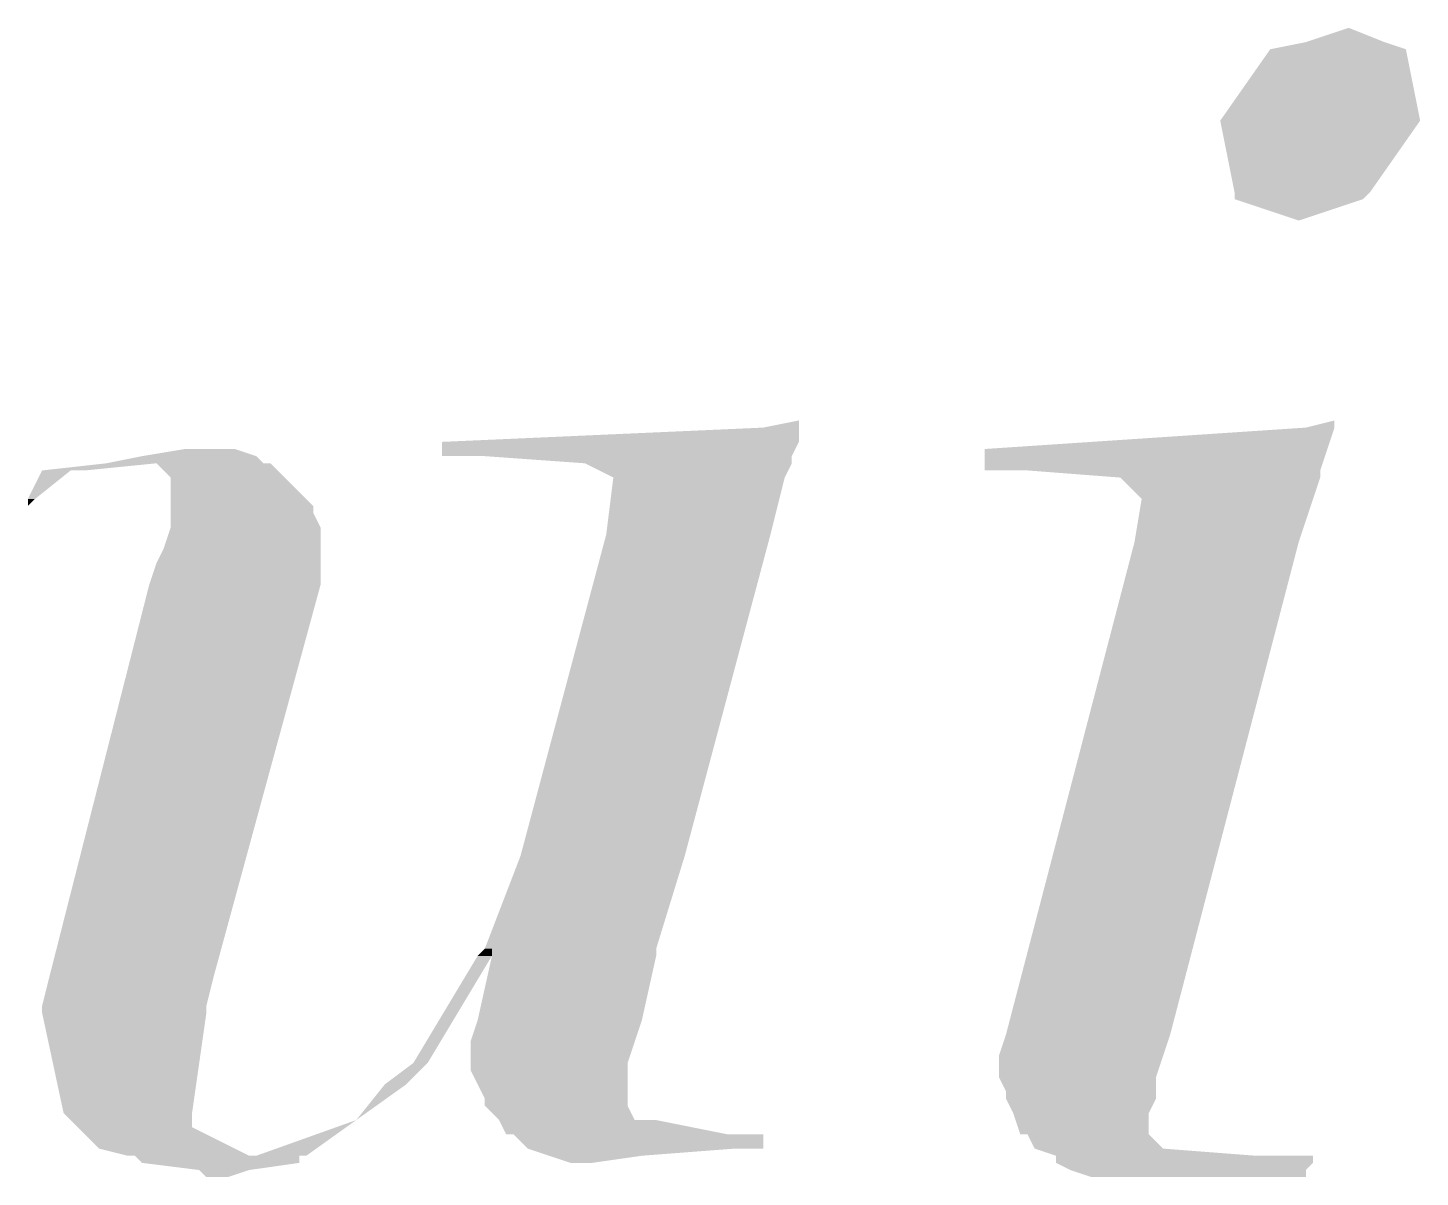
# Model space of a CAD drawing. Header units: millimetres. Extents: x 0 to 216, y 0 to 279.
# Drawn here: x 110.765 to 114.893, y 20.87 to 24.278 of the extents above; entities that cross this region are included whole.
import ezdxf

# ---------------------------------------------------------------- set-up
doc = ezdxf.new("R2010")
doc.units = ezdxf.units.MM
doc.layers.add('C5A-5A-5A', color=7, linetype='Continuous', true_color=0x5a5a5a)

msp = doc.modelspace()

# ---------------------------------------------------------------- hatches: boundary and pattern name
at = {"layer": 'C5A-5A-5A'}
h = msp.add_hatch(color=256, dxfattribs=at)
h.dxf.hatch_style = 2
h.paths.add_polyline_path([(114.681, 24.278167), (114.786833, 24.235833), (114.554, 24.235833)])
h = msp.add_hatch(color=256, dxfattribs=at)
h.dxf.hatch_style = 2
h.paths.add_polyline_path([(114.554, 24.235833), (114.850333, 24.214667), (114.448167, 24.214667)])
h = msp.add_hatch(color=256, dxfattribs=at)
h.dxf.hatch_style = 2
h.paths.add_polyline_path([(114.554, 24.235833), (114.786833, 24.235833), (114.850333, 24.214667)])
h = msp.add_hatch(color=256, dxfattribs=at)
h.dxf.hatch_style = 2
h.paths.add_polyline_path([(114.448167, 24.214667), (114.892667, 24.003), (114.3, 24.003)])
h = msp.add_hatch(color=256, dxfattribs=at)
h.dxf.hatch_style = 2
h.paths.add_polyline_path([(114.448167, 24.214667), (114.850333, 24.214667), (114.892667, 24.003)])
h = msp.add_hatch(color=256, dxfattribs=at)
h.dxf.hatch_style = 2
h.paths.add_polyline_path([(114.3, 24.003), (114.7445, 23.791333), (114.342333, 23.791333)])
h = msp.add_hatch(color=256, dxfattribs=at)
h.dxf.hatch_style = 2
h.paths.add_polyline_path([(114.3, 24.003), (114.892667, 24.003), (114.7445, 23.791333)])
h = msp.add_hatch(color=256, dxfattribs=at)
h.dxf.hatch_style = 2
h.paths.add_polyline_path([(114.342333, 23.791333), (114.723333, 23.770167), (114.342333, 23.770167)])
h = msp.add_hatch(color=256, dxfattribs=at)
h.dxf.hatch_style = 2
h.paths.add_polyline_path([(114.342333, 23.791333), (114.7445, 23.791333), (114.723333, 23.770167)])
h = msp.add_hatch(color=256, dxfattribs=at)
h.dxf.hatch_style = 2
h.paths.add_polyline_path([(114.342333, 23.770167), (114.723333, 23.770167), (114.532833, 23.706667)])
h = msp.add_hatch(color=256, dxfattribs=at)
h.dxf.hatch_style = 2
h.paths.add_polyline_path([(113.051167, 23.114), (113.051167, 23.092833), (112.945333, 23.092833)])
h = msp.add_hatch(color=256, dxfattribs=at)
h.dxf.hatch_style = 2
h.paths.add_polyline_path([(114.638667, 23.114), (114.638667, 23.092833), (114.554, 23.092833)])
h = msp.add_hatch(color=256, dxfattribs=at)
h.dxf.hatch_style = 2
h.paths.add_polyline_path([(112.945333, 23.092833), (113.051167, 23.0505), (111.992833, 23.0505)])
h = msp.add_hatch(color=256, dxfattribs=at)
h.dxf.hatch_style = 2
h.paths.add_polyline_path([(112.945333, 23.092833), (113.051167, 23.092833), (113.051167, 23.0505)])
h = msp.add_hatch(color=256, dxfattribs=at)
h.dxf.hatch_style = 2
h.paths.add_polyline_path([(114.554, 23.092833), (114.6175, 23.029333), (113.6015, 23.029333)])
h = msp.add_hatch(color=256, dxfattribs=at)
h.dxf.hatch_style = 2
h.paths.add_polyline_path([(114.554, 23.092833), (114.638667, 23.092833), (114.6175, 23.029333)])
h = msp.add_hatch(color=256, dxfattribs=at)
h.dxf.hatch_style = 2
h.paths.add_polyline_path([(111.992833, 23.0505), (113.03, 23.008167), (111.992833, 23.008167)])
h = msp.add_hatch(color=256, dxfattribs=at)
h.dxf.hatch_style = 2
h.paths.add_polyline_path([(111.992833, 23.0505), (113.051167, 23.0505), (113.03, 23.008167)])
h = msp.add_hatch(color=256, dxfattribs=at)
h.dxf.hatch_style = 2
h.paths.add_polyline_path([(111.103833, 23.008167), (111.463667, 22.987), (110.998, 22.987)])
h = msp.add_hatch(color=256, dxfattribs=at)
h.dxf.hatch_style = 2
h.paths.add_polyline_path([(111.230833, 23.029333), (111.4425, 23.008167), (111.103833, 23.008167)])
h = msp.add_hatch(color=256, dxfattribs=at)
h.dxf.hatch_style = 2
h.paths.add_polyline_path([(111.103833, 23.008167), (111.4425, 23.008167), (111.463667, 22.987)])
h = msp.add_hatch(color=256, dxfattribs=at)
h.dxf.hatch_style = 2
h.paths.add_polyline_path([(111.252, 23.029333), (111.379, 23.029333), (111.230833, 23.029333)])
h = msp.add_hatch(color=256, dxfattribs=at)
h.dxf.hatch_style = 2
h.paths.add_polyline_path([(111.230833, 23.029333), (111.379, 23.029333), (111.4425, 23.008167)])
h = msp.add_hatch(color=256, dxfattribs=at)
h.dxf.hatch_style = 2
h.paths.add_polyline_path([(111.3155, 23.029333), (111.336667, 23.029333), (111.252, 23.029333)])
h = msp.add_hatch(color=256, dxfattribs=at)
h.dxf.hatch_style = 2
h.paths.add_polyline_path([(111.252, 23.029333), (111.379, 23.029333)])
h = msp.add_hatch(color=256, dxfattribs=at)
h.dxf.hatch_style = 2
h.paths.add_polyline_path([(112.119833, 23.008167), (113.03, 22.987), (112.416167, 22.987)])
h = msp.add_hatch(color=256, dxfattribs=at)
h.dxf.hatch_style = 2
h.paths.add_polyline_path([(112.119833, 23.008167), (113.03, 23.008167), (113.03, 22.987)])
h = msp.add_hatch(color=256, dxfattribs=at)
h.dxf.hatch_style = 2
h.paths.add_polyline_path([(113.6015, 23.029333), (114.596333, 22.965833), (113.6015, 22.965833)])
h = msp.add_hatch(color=256, dxfattribs=at)
h.dxf.hatch_style = 2
h.paths.add_polyline_path([(113.6015, 23.029333), (114.6175, 23.029333), (114.596333, 22.965833)])
h = msp.add_hatch(color=256, dxfattribs=at)
h.dxf.hatch_style = 2
h.paths.add_polyline_path([(110.8075, 22.965833), (110.786333, 22.881167), (110.765167, 22.881167)])
h = msp.add_hatch(color=256, dxfattribs=at)
h.dxf.hatch_style = 2
h.paths.add_polyline_path([(110.8075, 22.965833), (110.892167, 22.965833), (110.786333, 22.881167)])
h = msp.add_hatch(color=256, dxfattribs=at)
h.dxf.hatch_style = 2
h.paths.add_polyline_path([(110.998, 22.987), (110.9345, 22.965833), (110.8075, 22.965833)])
h = msp.add_hatch(color=256, dxfattribs=at)
h.dxf.hatch_style = 2
h.paths.add_polyline_path([(110.8075, 22.965833), (110.892167, 22.965833)])
h = msp.add_hatch(color=256, dxfattribs=at)
h.dxf.hatch_style = 2
h.paths.add_polyline_path([(110.8075, 22.965833), (110.9345, 22.965833), (110.892167, 22.965833)])
h = msp.add_hatch(color=256, dxfattribs=at)
h.dxf.hatch_style = 2
h.paths.add_polyline_path([(110.998, 22.987), (111.146167, 22.987), (110.9345, 22.965833)])
h = msp.add_hatch(color=256, dxfattribs=at)
h.dxf.hatch_style = 2
h.paths.add_polyline_path([(111.146167, 22.987), (111.484833, 22.987)])
h = msp.add_hatch(color=256, dxfattribs=at)
h.dxf.hatch_style = 2
h.paths.add_polyline_path([(111.146167, 22.987), (111.484833, 22.987)])
h = msp.add_hatch(color=256, dxfattribs=at)
h.dxf.hatch_style = 2
h.paths.add_polyline_path([(111.146167, 22.987), (111.527167, 22.944667), (111.1885, 22.944667)])
h = msp.add_hatch(color=256, dxfattribs=at)
h.dxf.hatch_style = 2
h.paths.add_polyline_path([(111.146167, 22.987), (111.484833, 22.987), (111.527167, 22.944667)])
h = msp.add_hatch(color=256, dxfattribs=at)
h.dxf.hatch_style = 2
h.paths.add_polyline_path([(112.416167, 22.987), (113.008833, 22.944667), (112.500833, 22.944667)])
h = msp.add_hatch(color=256, dxfattribs=at)
h.dxf.hatch_style = 2
h.paths.add_polyline_path([(112.416167, 22.987), (113.03, 22.987), (113.008833, 22.944667)])
h = msp.add_hatch(color=256, dxfattribs=at)
h.dxf.hatch_style = 2
h.paths.add_polyline_path([(113.7285, 22.965833), (114.596333, 22.944667), (114.003667, 22.944667)])
h = msp.add_hatch(color=256, dxfattribs=at)
h.dxf.hatch_style = 2
h.paths.add_polyline_path([(113.7285, 22.965833), (114.596333, 22.965833), (114.596333, 22.944667)])
h = msp.add_hatch(color=256, dxfattribs=at)
h.dxf.hatch_style = 2
h.paths.add_polyline_path([(111.1885, 22.944667), (111.527167, 22.944667)])
h = msp.add_hatch(color=256, dxfattribs=at)
h.dxf.hatch_style = 2
h.paths.add_polyline_path([(111.1885, 22.944667), (111.527167, 22.944667)])
h = msp.add_hatch(color=256, dxfattribs=at)
h.dxf.hatch_style = 2
h.paths.add_polyline_path([(111.1885, 22.944667), (111.5695, 22.902333), (111.1885, 22.902333)])
h = msp.add_hatch(color=256, dxfattribs=at)
h.dxf.hatch_style = 2
h.paths.add_polyline_path([(111.1885, 22.944667), (111.527167, 22.944667), (111.5695, 22.902333)])
h = msp.add_hatch(color=256, dxfattribs=at)
h.dxf.hatch_style = 2
h.paths.add_polyline_path([(112.500833, 22.944667), (112.9665, 22.775333), (112.479667, 22.775333)])
h = msp.add_hatch(color=256, dxfattribs=at)
h.dxf.hatch_style = 2
h.paths.add_polyline_path([(112.500833, 22.944667), (113.008833, 22.944667), (112.9665, 22.775333)])
h = msp.add_hatch(color=256, dxfattribs=at)
h.dxf.hatch_style = 2
h.paths.add_polyline_path([(114.003667, 22.944667), (114.575167, 22.881167), (114.067167, 22.881167)])
h = msp.add_hatch(color=256, dxfattribs=at)
h.dxf.hatch_style = 2
h.paths.add_polyline_path([(114.003667, 22.944667), (114.596333, 22.944667), (114.575167, 22.881167)])
h = msp.add_hatch(color=256, dxfattribs=at)
h.dxf.hatch_style = 2
h.paths.add_polyline_path([(110.765167, 22.881167), (110.786333, 22.881167), (110.765167, 22.86)])
h = msp.add_hatch(color=256, dxfattribs=at)
h.dxf.hatch_style = 2
h.paths.add_polyline_path([(111.1885, 22.902333), (111.611833, 22.86), (111.1885, 22.86)])
h = msp.add_hatch(color=256, dxfattribs=at)
h.dxf.hatch_style = 2
h.paths.add_polyline_path([(111.1885, 22.902333), (111.5695, 22.902333), (111.611833, 22.86)])
h = msp.add_hatch(color=256, dxfattribs=at)
h.dxf.hatch_style = 2
h.paths.add_polyline_path([(114.067167, 22.881167), (114.532833, 22.754167), (114.046, 22.754167)])
h = msp.add_hatch(color=256, dxfattribs=at)
h.dxf.hatch_style = 2
h.paths.add_polyline_path([(114.067167, 22.881167), (114.575167, 22.881167), (114.532833, 22.754167)])
h = msp.add_hatch(color=256, dxfattribs=at)
h.dxf.hatch_style = 2
h.paths.add_polyline_path([(111.1885, 22.86), (111.611833, 22.838833), (111.1885, 22.838833)])
h = msp.add_hatch(color=256, dxfattribs=at)
h.dxf.hatch_style = 2
h.paths.add_polyline_path([(111.1885, 22.86), (111.611833, 22.86), (111.611833, 22.838833)])
h = msp.add_hatch(color=256, dxfattribs=at)
h.dxf.hatch_style = 2
h.paths.add_polyline_path([(111.1885, 22.838833), (111.633, 22.7965), (111.1885, 22.7965)])
h = msp.add_hatch(color=256, dxfattribs=at)
h.dxf.hatch_style = 2
h.paths.add_polyline_path([(111.1885, 22.838833), (111.611833, 22.838833), (111.633, 22.7965)])
h = msp.add_hatch(color=256, dxfattribs=at)
h.dxf.hatch_style = 2
h.paths.add_polyline_path([(111.1885, 22.7965), (111.633, 22.733), (111.167333, 22.733)])
h = msp.add_hatch(color=256, dxfattribs=at)
h.dxf.hatch_style = 2
h.paths.add_polyline_path([(111.1885, 22.7965), (111.633, 22.7965), (111.633, 22.733)])
h = msp.add_hatch(color=256, dxfattribs=at)
h.dxf.hatch_style = 2
h.paths.add_polyline_path([(112.479667, 22.775333), (112.7125, 21.822833), (112.225667, 21.822833)])
h = msp.add_hatch(color=256, dxfattribs=at)
h.dxf.hatch_style = 2
h.paths.add_polyline_path([(112.479667, 22.775333), (112.9665, 22.775333), (112.7125, 21.822833)])
h = msp.add_hatch(color=256, dxfattribs=at)
h.dxf.hatch_style = 2
h.paths.add_polyline_path([(114.046, 22.754167), (114.151833, 21.293667), (113.665, 21.293667)])
h = msp.add_hatch(color=256, dxfattribs=at)
h.dxf.hatch_style = 2
h.paths.add_polyline_path([(114.046, 22.754167), (114.532833, 22.754167), (114.151833, 21.293667)])
h = msp.add_hatch(color=256, dxfattribs=at)
h.dxf.hatch_style = 2
h.paths.add_polyline_path([(111.167333, 22.733), (111.633, 22.690667), (111.146167, 22.690667)])
h = msp.add_hatch(color=256, dxfattribs=at)
h.dxf.hatch_style = 2
h.paths.add_polyline_path([(111.167333, 22.733), (111.633, 22.733), (111.633, 22.690667)])
h = msp.add_hatch(color=256, dxfattribs=at)
h.dxf.hatch_style = 2
h.paths.add_polyline_path([(111.146167, 22.690667), (111.633, 22.627167), (111.125, 22.627167)])
h = msp.add_hatch(color=256, dxfattribs=at)
h.dxf.hatch_style = 2
h.paths.add_polyline_path([(111.146167, 22.690667), (111.633, 22.690667), (111.633, 22.627167)])
h = msp.add_hatch(color=256, dxfattribs=at)
h.dxf.hatch_style = 2
h.paths.add_polyline_path([(111.125, 22.627167), (111.3155, 21.463), (110.828667, 21.463)])
h = msp.add_hatch(color=256, dxfattribs=at)
h.dxf.hatch_style = 2
h.paths.add_polyline_path([(111.125, 22.627167), (111.633, 22.627167), (111.3155, 21.463)])
h = msp.add_hatch(color=256, dxfattribs=at)
h.dxf.hatch_style = 2
h.paths.add_polyline_path([(112.225667, 21.822833), (112.627833, 21.547667), (112.119833, 21.547667)])
h = msp.add_hatch(color=256, dxfattribs=at)
h.dxf.hatch_style = 2
h.paths.add_polyline_path([(112.225667, 21.822833), (112.7125, 21.822833), (112.627833, 21.547667)])
h = msp.add_hatch(color=256, dxfattribs=at)
h.dxf.hatch_style = 2
h.paths.add_polyline_path([(112.119833, 21.547667), (112.141, 21.5265), (112.098667, 21.5265)])
h = msp.add_hatch(color=256, dxfattribs=at)
h.dxf.hatch_style = 2
h.paths.add_polyline_path([(112.119833, 21.547667), (112.141, 21.547667), (112.141, 21.5265)])
h = msp.add_hatch(color=256, dxfattribs=at)
h.dxf.hatch_style = 2
h.paths.add_polyline_path([(112.141, 21.547667), (112.627833, 21.5265), (112.141, 21.5265)])
h = msp.add_hatch(color=256, dxfattribs=at)
h.dxf.hatch_style = 2
h.paths.add_polyline_path([(112.141, 21.547667), (112.627833, 21.547667), (112.627833, 21.5265)])
h = msp.add_hatch(color=256, dxfattribs=at)
h.dxf.hatch_style = 2
h.paths.add_polyline_path([(112.098667, 21.5265), (111.9505, 21.209), (111.908167, 21.209)])
h = msp.add_hatch(color=256, dxfattribs=at)
h.dxf.hatch_style = 2
h.paths.add_polyline_path([(112.098667, 21.5265), (112.141, 21.5265), (111.9505, 21.209)])
h = msp.add_hatch(color=256, dxfattribs=at)
h.dxf.hatch_style = 2
h.paths.add_polyline_path([(112.141, 21.5265), (112.5855, 21.336), (112.098667, 21.336)])
h = msp.add_hatch(color=256, dxfattribs=at)
h.dxf.hatch_style = 2
h.paths.add_polyline_path([(112.141, 21.5265), (112.627833, 21.5265), (112.5855, 21.336)])
h = msp.add_hatch(color=256, dxfattribs=at)
h.dxf.hatch_style = 2
h.paths.add_polyline_path([(110.828667, 21.463), (111.294333, 21.378333), (110.8075, 21.378333)])
h = msp.add_hatch(color=256, dxfattribs=at)
h.dxf.hatch_style = 2
h.paths.add_polyline_path([(110.828667, 21.463), (111.3155, 21.463), (111.294333, 21.378333)])
h = msp.add_hatch(color=256, dxfattribs=at)
h.dxf.hatch_style = 2
h.paths.add_polyline_path([(110.8075, 21.378333), (111.294333, 21.357167), (110.8075, 21.357167)])
h = msp.add_hatch(color=256, dxfattribs=at)
h.dxf.hatch_style = 2
h.paths.add_polyline_path([(110.8075, 21.378333), (111.294333, 21.378333), (111.294333, 21.357167)])
h = msp.add_hatch(color=256, dxfattribs=at)
h.dxf.hatch_style = 2
h.paths.add_polyline_path([(110.8075, 21.357167), (111.252, 21.060833), (110.871, 21.060833)])
h = msp.add_hatch(color=256, dxfattribs=at)
h.dxf.hatch_style = 2
h.paths.add_polyline_path([(110.8075, 21.357167), (111.294333, 21.357167), (111.252, 21.060833)])
h = msp.add_hatch(color=256, dxfattribs=at)
h.dxf.hatch_style = 2
h.paths.add_polyline_path([(112.098667, 21.336), (112.564333, 21.2725), (112.0775, 21.2725)])
h = msp.add_hatch(color=256, dxfattribs=at)
h.dxf.hatch_style = 2
h.paths.add_polyline_path([(112.098667, 21.336), (112.5855, 21.336)])
h = msp.add_hatch(color=256, dxfattribs=at)
h.dxf.hatch_style = 2
h.paths.add_polyline_path([(112.098667, 21.336), (112.5855, 21.336)])
h = msp.add_hatch(color=256, dxfattribs=at)
h.dxf.hatch_style = 2
h.paths.add_polyline_path([(112.098667, 21.336), (112.5855, 21.336), (112.564333, 21.2725)])
h = msp.add_hatch(color=256, dxfattribs=at)
h.dxf.hatch_style = 2
h.paths.add_polyline_path([(112.0775, 21.2725), (112.543167, 21.209), (112.0775, 21.209)])
h = msp.add_hatch(color=256, dxfattribs=at)
h.dxf.hatch_style = 2
h.paths.add_polyline_path([(112.0775, 21.2725), (112.564333, 21.2725), (112.543167, 21.209)])
h = msp.add_hatch(color=256, dxfattribs=at)
h.dxf.hatch_style = 2
h.paths.add_polyline_path([(113.665, 21.293667), (114.130667, 21.230167), (113.643833, 21.230167)])
h = msp.add_hatch(color=256, dxfattribs=at)
h.dxf.hatch_style = 2
h.paths.add_polyline_path([(113.665, 21.293667), (114.151833, 21.293667), (114.130667, 21.230167)])
h = msp.add_hatch(color=256, dxfattribs=at)
h.dxf.hatch_style = 2
h.paths.add_polyline_path([(113.643833, 21.230167), (114.1095, 21.166667), (113.643833, 21.166667)])
h = msp.add_hatch(color=256, dxfattribs=at)
h.dxf.hatch_style = 2
h.paths.add_polyline_path([(113.643833, 21.230167), (114.130667, 21.230167), (114.1095, 21.166667)])
h = msp.add_hatch(color=256, dxfattribs=at)
h.dxf.hatch_style = 2
h.paths.add_polyline_path([(111.908167, 21.209), (111.887, 21.1455), (111.8235, 21.1455)])
h = msp.add_hatch(color=256, dxfattribs=at)
h.dxf.hatch_style = 2
h.paths.add_polyline_path([(111.908167, 21.209), (111.9505, 21.209), (111.887, 21.1455)])
h = msp.add_hatch(color=256, dxfattribs=at)
h.dxf.hatch_style = 2
h.paths.add_polyline_path([(111.908167, 21.209), (111.9505, 21.209)])
h = msp.add_hatch(color=256, dxfattribs=at)
h.dxf.hatch_style = 2
h.paths.add_polyline_path([(111.908167, 21.209), (111.9505, 21.209)])
h = msp.add_hatch(color=256, dxfattribs=at)
h.dxf.hatch_style = 2
h.paths.add_polyline_path([(112.0775, 21.209), (112.543167, 21.187833), (112.0775, 21.187833)])
h = msp.add_hatch(color=256, dxfattribs=at)
h.dxf.hatch_style = 2
h.paths.add_polyline_path([(112.0775, 21.209), (112.543167, 21.209), (112.543167, 21.187833)])
h = msp.add_hatch(color=256, dxfattribs=at)
h.dxf.hatch_style = 2
h.paths.add_polyline_path([(112.0775, 21.187833), (112.543167, 21.1455), (112.098667, 21.1455)])
h = msp.add_hatch(color=256, dxfattribs=at)
h.dxf.hatch_style = 2
h.paths.add_polyline_path([(112.0775, 21.187833), (112.543167, 21.187833), (112.543167, 21.1455)])
h = msp.add_hatch(color=256, dxfattribs=at)
h.dxf.hatch_style = 2
h.paths.add_polyline_path([(111.8235, 21.1455), (111.738833, 21.039667)])
h = msp.add_hatch(color=256, dxfattribs=at)
h.dxf.hatch_style = 2
h.paths.add_polyline_path([(111.8235, 21.1455), (111.887, 21.1455), (111.738833, 21.039667)])
h = msp.add_hatch(color=256, dxfattribs=at)
h.dxf.hatch_style = 2
h.paths.add_polyline_path([(112.098667, 21.1455), (112.543167, 21.103167), (112.119833, 21.103167)])
h = msp.add_hatch(color=256, dxfattribs=at)
h.dxf.hatch_style = 2
h.paths.add_polyline_path([(112.098667, 21.1455), (112.543167, 21.1455), (112.543167, 21.103167)])
h = msp.add_hatch(color=256, dxfattribs=at)
h.dxf.hatch_style = 2
h.paths.add_polyline_path([(113.643833, 21.166667), (114.1095, 21.124333), (113.665, 21.124333)])
h = msp.add_hatch(color=256, dxfattribs=at)
h.dxf.hatch_style = 2
h.paths.add_polyline_path([(113.643833, 21.166667), (114.1095, 21.166667), (114.1095, 21.124333)])
h = msp.add_hatch(color=256, dxfattribs=at)
h.dxf.hatch_style = 2
h.paths.add_polyline_path([(112.119833, 21.103167), (112.543167, 21.082), (112.119833, 21.082)])
h = msp.add_hatch(color=256, dxfattribs=at)
h.dxf.hatch_style = 2
h.paths.add_polyline_path([(112.119833, 21.103167), (112.543167, 21.103167), (112.543167, 21.082)])
h = msp.add_hatch(color=256, dxfattribs=at)
h.dxf.hatch_style = 2
h.paths.add_polyline_path([(113.665, 21.124333), (114.1095, 21.103167), (113.665, 21.103167)])
h = msp.add_hatch(color=256, dxfattribs=at)
h.dxf.hatch_style = 2
h.paths.add_polyline_path([(113.665, 21.124333), (114.1095, 21.124333), (114.1095, 21.103167)])
h = msp.add_hatch(color=256, dxfattribs=at)
h.dxf.hatch_style = 2
h.paths.add_polyline_path([(113.665, 21.103167), (114.088333, 21.060833), (113.686167, 21.060833)])
h = msp.add_hatch(color=256, dxfattribs=at)
h.dxf.hatch_style = 2
h.paths.add_polyline_path([(113.665, 21.103167), (114.1095, 21.103167), (114.088333, 21.060833)])
h = msp.add_hatch(color=256, dxfattribs=at)
h.dxf.hatch_style = 2
h.paths.add_polyline_path([(110.871, 21.060833), (111.252, 21.0185), (110.913333, 21.0185)])
h = msp.add_hatch(color=256, dxfattribs=at)
h.dxf.hatch_style = 2
h.paths.add_polyline_path([(110.871, 21.060833), (111.252, 21.060833), (111.252, 21.0185)])
h = msp.add_hatch(color=256, dxfattribs=at)
h.dxf.hatch_style = 2
h.paths.add_polyline_path([(112.119833, 21.082), (112.564333, 21.039667), (112.162167, 21.039667)])
h = msp.add_hatch(color=256, dxfattribs=at)
h.dxf.hatch_style = 2
h.paths.add_polyline_path([(112.119833, 21.082), (112.543167, 21.082), (112.564333, 21.039667)])
h = msp.add_hatch(color=256, dxfattribs=at)
h.dxf.hatch_style = 2
h.paths.add_polyline_path([(113.686167, 21.060833), (114.088333, 20.997333), (113.707333, 20.997333)])
h = msp.add_hatch(color=256, dxfattribs=at)
h.dxf.hatch_style = 2
h.paths.add_polyline_path([(113.686167, 21.060833), (114.088333, 21.060833), (114.088333, 20.997333)])
h = msp.add_hatch(color=256, dxfattribs=at)
h.dxf.hatch_style = 2
h.paths.add_polyline_path([(110.913333, 21.0185), (111.379, 20.955), (110.976833, 20.955)])
h = msp.add_hatch(color=256, dxfattribs=at)
h.dxf.hatch_style = 2
h.paths.add_polyline_path([(110.913333, 21.0185), (111.252, 21.0185), (111.379, 20.955)])
h = msp.add_hatch(color=256, dxfattribs=at)
h.dxf.hatch_style = 2
h.paths.add_polyline_path([(111.738833, 21.039667), (111.590667, 20.933833), (111.4425, 20.933833)])
h = msp.add_hatch(color=256, dxfattribs=at)
h.dxf.hatch_style = 2
h.paths.add_polyline_path([(111.738833, 21.039667), (111.590667, 20.933833)])
h = msp.add_hatch(color=256, dxfattribs=at)
h.dxf.hatch_style = 2
h.paths.add_polyline_path([(112.162167, 21.039667), (112.627833, 21.039667)])
h = msp.add_hatch(color=256, dxfattribs=at)
h.dxf.hatch_style = 2
h.paths.add_polyline_path([(112.162167, 21.039667), (112.627833, 21.039667)])
h = msp.add_hatch(color=256, dxfattribs=at)
h.dxf.hatch_style = 2
h.paths.add_polyline_path([(112.162167, 21.039667), (112.8395, 20.997333), (112.183333, 20.997333)])
h = msp.add_hatch(color=256, dxfattribs=at)
h.dxf.hatch_style = 2
h.paths.add_polyline_path([(112.162167, 21.039667), (112.627833, 21.039667), (112.8395, 20.997333)])
h = msp.add_hatch(color=256, dxfattribs=at)
h.dxf.hatch_style = 2
h.paths.add_polyline_path([(112.183333, 20.997333), (112.945333, 20.997333), (112.2045, 20.997333)])
h = msp.add_hatch(color=256, dxfattribs=at)
h.dxf.hatch_style = 2
h.paths.add_polyline_path([(112.183333, 20.997333), (112.945333, 20.997333)])
h = msp.add_hatch(color=256, dxfattribs=at)
h.dxf.hatch_style = 2
h.paths.add_polyline_path([(112.2045, 20.997333), (112.945333, 20.955), (112.246833, 20.955)])
h = msp.add_hatch(color=256, dxfattribs=at)
h.dxf.hatch_style = 2
h.paths.add_polyline_path([(112.2045, 20.997333), (112.945333, 20.997333), (112.945333, 20.955)])
h = msp.add_hatch(color=256, dxfattribs=at)
h.dxf.hatch_style = 2
h.paths.add_polyline_path([(113.707333, 20.997333), (114.088333, 20.997333), (113.7285, 20.997333)])
h = msp.add_hatch(color=256, dxfattribs=at)
h.dxf.hatch_style = 2
h.paths.add_polyline_path([(113.707333, 20.997333), (114.088333, 20.997333)])
h = msp.add_hatch(color=256, dxfattribs=at)
h.dxf.hatch_style = 2
h.paths.add_polyline_path([(113.7285, 20.997333), (114.130667, 20.955), (113.749667, 20.955)])
h = msp.add_hatch(color=256, dxfattribs=at)
h.dxf.hatch_style = 2
h.paths.add_polyline_path([(113.7285, 20.997333), (114.088333, 20.997333), (114.130667, 20.955)])
h = msp.add_hatch(color=256, dxfattribs=at)
h.dxf.hatch_style = 2
h.paths.add_polyline_path([(110.976833, 20.955), (111.421333, 20.933833), (111.0615, 20.933833)])
h = msp.add_hatch(color=256, dxfattribs=at)
h.dxf.hatch_style = 2
h.paths.add_polyline_path([(110.976833, 20.955), (111.379, 20.955), (111.421333, 20.933833)])
h = msp.add_hatch(color=256, dxfattribs=at)
h.dxf.hatch_style = 2
h.paths.add_polyline_path([(111.0615, 20.933833), (111.421333, 20.933833), (111.082667, 20.933833)])
h = msp.add_hatch(color=256, dxfattribs=at)
h.dxf.hatch_style = 2
h.paths.add_polyline_path([(111.0615, 20.933833), (111.421333, 20.933833)])
h = msp.add_hatch(color=256, dxfattribs=at)
h.dxf.hatch_style = 2
h.paths.add_polyline_path([(111.082667, 20.933833), (111.5695, 20.912667), (111.103833, 20.912667)])
h = msp.add_hatch(color=256, dxfattribs=at)
h.dxf.hatch_style = 2
h.paths.add_polyline_path([(111.082667, 20.933833), (111.5695, 20.933833), (111.5695, 20.912667)])
h = msp.add_hatch(color=256, dxfattribs=at)
h.dxf.hatch_style = 2
h.paths.add_polyline_path([(111.4425, 20.933833), (111.5695, 20.933833), (111.421333, 20.933833)])
h = msp.add_hatch(color=256, dxfattribs=at)
h.dxf.hatch_style = 2
h.paths.add_polyline_path([(111.4425, 20.933833), (111.590667, 20.933833), (111.5695, 20.933833)])
h = msp.add_hatch(color=256, dxfattribs=at)
h.dxf.hatch_style = 2
h.paths.add_polyline_path([(112.246833, 20.955), (112.860667, 20.955)])
h = msp.add_hatch(color=256, dxfattribs=at)
h.dxf.hatch_style = 2
h.paths.add_polyline_path([(112.246833, 20.955), (112.945333, 20.955), (112.860667, 20.955)])
h = msp.add_hatch(color=256, dxfattribs=at)
h.dxf.hatch_style = 2
h.paths.add_polyline_path([(112.246833, 20.955), (112.5855, 20.933833), (112.310333, 20.933833)])
h = msp.add_hatch(color=256, dxfattribs=at)
h.dxf.hatch_style = 2
h.paths.add_polyline_path([(112.246833, 20.955), (112.860667, 20.955), (112.5855, 20.933833)])
h = msp.add_hatch(color=256, dxfattribs=at)
h.dxf.hatch_style = 2
h.paths.add_polyline_path([(112.310333, 20.933833), (112.437333, 20.912667), (112.373833, 20.912667)])
h = msp.add_hatch(color=256, dxfattribs=at)
h.dxf.hatch_style = 2
h.paths.add_polyline_path([(112.310333, 20.933833), (112.5855, 20.933833), (112.437333, 20.912667)])
h = msp.add_hatch(color=256, dxfattribs=at)
h.dxf.hatch_style = 2
h.paths.add_polyline_path([(113.749667, 20.955), (114.130667, 20.955)])
h = msp.add_hatch(color=256, dxfattribs=at)
h.dxf.hatch_style = 2
h.paths.add_polyline_path([(113.749667, 20.955), (114.130667, 20.955)])
h = msp.add_hatch(color=256, dxfattribs=at)
h.dxf.hatch_style = 2
h.paths.add_polyline_path([(113.749667, 20.955), (114.405833, 20.933833), (113.813167, 20.933833)])
h = msp.add_hatch(color=256, dxfattribs=at)
h.dxf.hatch_style = 2
h.paths.add_polyline_path([(113.749667, 20.955), (114.130667, 20.955), (114.405833, 20.933833)])
h = msp.add_hatch(color=256, dxfattribs=at)
h.dxf.hatch_style = 2
h.paths.add_polyline_path([(113.813167, 20.933833), (114.575167, 20.912667), (113.813167, 20.912667)])
h = msp.add_hatch(color=256, dxfattribs=at)
h.dxf.hatch_style = 2
h.paths.add_polyline_path([(113.813167, 20.933833), (114.575167, 20.933833), (114.575167, 20.912667)])
h = msp.add_hatch(color=256, dxfattribs=at)
h.dxf.hatch_style = 2
h.paths.add_polyline_path([(111.103833, 20.912667), (111.421333, 20.8915), (111.273167, 20.8915)])
h = msp.add_hatch(color=256, dxfattribs=at)
h.dxf.hatch_style = 2
h.paths.add_polyline_path([(111.103833, 20.912667), (111.5695, 20.912667), (111.421333, 20.8915)])
h = msp.add_hatch(color=256, dxfattribs=at)
h.dxf.hatch_style = 2
h.paths.add_polyline_path([(111.273167, 20.8915), (111.357833, 20.870333), (111.294333, 20.870333)])
h = msp.add_hatch(color=256, dxfattribs=at)
h.dxf.hatch_style = 2
h.paths.add_polyline_path([(111.273167, 20.8915), (111.421333, 20.8915), (111.357833, 20.870333)])
h = msp.add_hatch(color=256, dxfattribs=at)
h.dxf.hatch_style = 2
h.paths.add_polyline_path([(112.373833, 20.912667), (112.437333, 20.912667), (112.395, 20.912667)])
h = msp.add_hatch(color=256, dxfattribs=at)
h.dxf.hatch_style = 2
h.paths.add_polyline_path([(112.373833, 20.912667), (112.437333, 20.912667)])
h = msp.add_hatch(color=256, dxfattribs=at)
h.dxf.hatch_style = 2
h.paths.add_polyline_path([(112.395, 20.912667), (112.437333, 20.912667)])
h = msp.add_hatch(color=256, dxfattribs=at)
h.dxf.hatch_style = 2
h.paths.add_polyline_path([(113.813167, 20.912667), (114.554, 20.8915), (113.8555, 20.8915)])
h = msp.add_hatch(color=256, dxfattribs=at)
h.dxf.hatch_style = 2
h.paths.add_polyline_path([(113.813167, 20.912667), (114.575167, 20.912667), (114.554, 20.8915)])
h = msp.add_hatch(color=256, dxfattribs=at)
h.dxf.hatch_style = 2
h.paths.add_polyline_path([(113.8555, 20.8915), (114.554, 20.870333), (113.919, 20.870333)])
h = msp.add_hatch(color=256, dxfattribs=at)
h.dxf.hatch_style = 2
h.paths.add_polyline_path([(113.8555, 20.8915), (114.554, 20.8915), (114.554, 20.870333)])
h = msp.add_hatch(color=256, dxfattribs=at)
h.dxf.hatch_style = 2
h.paths.add_polyline_path([(113.919, 20.870333), (114.554, 20.870333), (113.9825, 20.870333)])
h = msp.add_hatch(color=256, dxfattribs=at)
h.dxf.hatch_style = 2
h.paths.add_polyline_path([(113.919, 20.870333), (114.554, 20.870333)])

doc.saveas('drawing.dxf')
